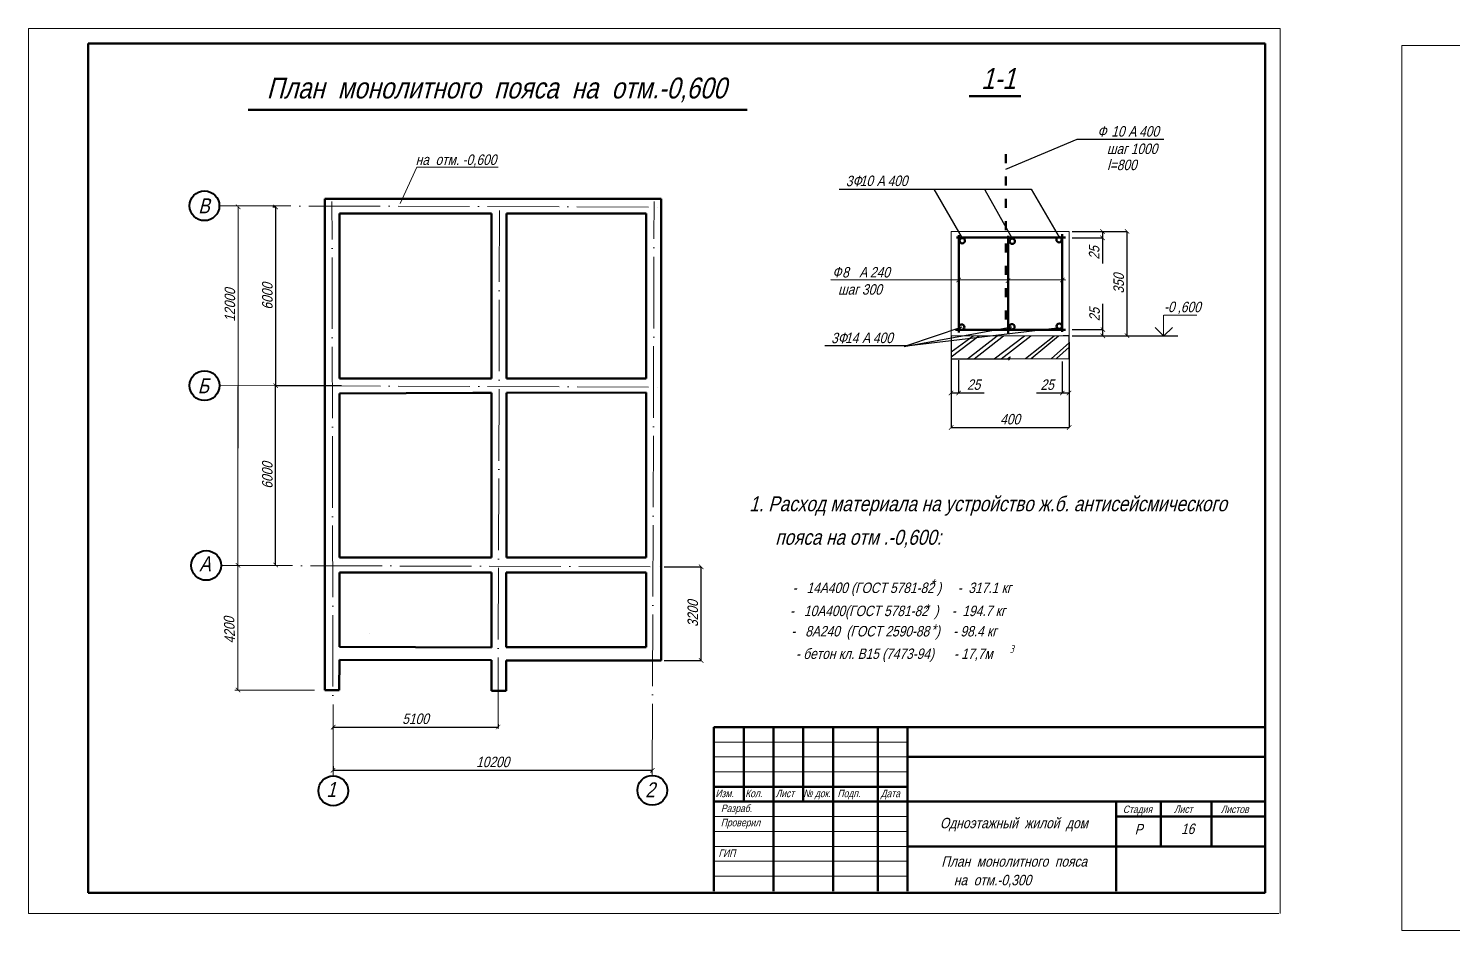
# Model space of a CAD drawing. Header units: millimetres. Extents: x -1570823 to -1042875, y 1331607 to 1425447.
# Drawn here: x -1277796 to -1230011, y 1331868 to 1362135 of the extents above; entities that cross this region are included whole.
import ezdxf

# ---------------------------------------------------------------- set-up
doc = ezdxf.new("R2010")
doc.units = ezdxf.units.MM
doc.linetypes.add('ACAD_ISO03W100', pattern=[30, 12, -18])
doc.linetypes.add('ACAD_ISO04W100', pattern=[30, 24, -3, 0, -3])
for name, color, linetype, lineweight in [('оси', 170, 'ACAD_ISO04W100', 15), ('Пр', 7, 'Continuous', 60), ('проект', 7, 'Continuous', 50), ('Разм.', 7, 'Continuous', 15), ('размер', 7, 'Continuous', 15), ('тонкая', 7, 'Continuous', 15)]:
    doc.layers.add(name, color=color, linetype=linetype, lineweight=lineweight)
doc.layers.add('разм', color=7, linetype='Continuous')
doc.styles.get("Standard").update_dxf_attribs({"font": 'ARIALN.TTF', "oblique": 15, "height": 350})
doc.styles.add('гост', font='', dxfattribs={"oblique": 15, "height": 350})
doc.styles.get('гост').set_extended_font_data('GOST type A')
doc.dimstyles.new('100', dxfattribs={"dimtxt": 350, "dimasz": 150, "dimexe": 1.25, "dimexo": 100, "dimgap": 100, "dimtad": 1, "dimdec": 0, "dimrnd": 5, "dimtxsty": 'Standard', "dimblk": 'ARCHTICK', "dimcen": 250, "dimaunit": 1, "dimadec": 1, "dimazin": 0, "dimtfac": 1, "dimtdec": 0, "dimtmove": 0, "dimatfit": 3, "dimldrblk": 'NONE', "dimfxl": 1, "dimarcsym": 0})

# ---------------------------------------------------------------- blocks, each defined once
blk = doc.blocks.new('_ArchTick')
at = {"color": 0, "linetype": 'ByBlock', "lineweight": 0, "const_width": 0.15}
blk.add_lwpolyline([(-0.5, -0.5), (0.5, 0.5)], dxfattribs=at)
blk = doc.blocks.new('*D71')
at = {"layer": 'проект', "color": 0, "lineweight": -2, "ltscale": 25, "transparency": 16777216}
for p, q in [((-1269508, 1350146), (-1269501, 1350146)), ((-1269502, 1344129), (-1269502, 1350146)), ((-1269508, 1344129), (-1269501, 1344129))]:
    blk.add_line(p, q, dxfattribs=at)
at = {"layer": 'проект', "color": 0, "lineweight": -2, "ltscale": 25, "transparency": 16777216, "xscale": 150, "yscale": 150, "zscale": 150}
for p, rotation in [((-1269502, 1350146), 90), ((-1269502, 1344129), 270)]:
    blk.add_blockref('_ArchTick', p, dxfattribs=dict(at, rotation=rotation))
at = {"layer": 'проект', "color": 0, "lineweight": 5, "ltscale": 25, "transparency": 16777216, "insert": (-1269781, 1347138), "char_height": 350, "attachment_point": 5, "rotation": 90}
blk.add_mtext('6000', dxfattribs=at)
blk = doc.blocks.new('_None')
blk = doc.blocks.new('*D72')
at = {"layer": 'проект', "color": 0, "lineweight": -2, "ltscale": 25, "transparency": 16777216}
for p, q in [((-1269600, 1356146), (-1269501, 1356146)), ((-1269500, 1350146), (-1269500, 1356146)), ((-1267292, 1350146), (-1269501, 1350146))]:
    blk.add_line(p, q, dxfattribs=at)
at = {"layer": 'проект', "color": 0, "lineweight": -2, "ltscale": 25, "transparency": 16777216, "xscale": 150, "yscale": 150, "zscale": 150}
for p, rotation in [((-1269500, 1356146), 90), ((-1269500, 1350146), 270)]:
    blk.add_blockref('_ArchTick', p, dxfattribs=dict(at, rotation=rotation))
at = {"layer": 'проект', "color": 0, "lineweight": 5, "ltscale": 25, "transparency": 16777216, "insert": (-1269779, 1353146), "char_height": 350, "attachment_point": 5, "rotation": 90}
blk.add_mtext('6000', dxfattribs=at)
blk = doc.blocks.new('*D73')
at = {"layer": 'проект', "color": 0, "lineweight": -2, "ltscale": 25, "transparency": 16777216}
for p, q in [((-1269508, 1350146), (-1269501, 1350146)), ((-1269502, 1344129), (-1269502, 1350146)), ((-1269508, 1344129), (-1269501, 1344129))]:
    blk.add_line(p, q, dxfattribs=at)
at = {"layer": 'проект', "color": 0, "lineweight": -2, "ltscale": 25, "transparency": 16777216, "xscale": 150, "yscale": 150, "zscale": 150}
for p, rotation in [((-1269502, 1350146), 90), ((-1269502, 1344129), 270)]:
    blk.add_blockref('_ArchTick', p, dxfattribs=dict(at, rotation=rotation))
at = {"layer": 'проект', "color": 0, "lineweight": 5, "ltscale": 25, "transparency": 16777216, "insert": (-1269781, 1347138), "char_height": 350, "attachment_point": 5, "rotation": 90}
blk.add_mtext('6000', dxfattribs=at)
blk = doc.blocks.new('*D74')
at = {"layer": 'проект', "color": 0, "lineweight": -2, "ltscale": 25, "transparency": 16777216}
for p, q in [((-1269600, 1356146), (-1269501, 1356146)), ((-1269500, 1350146), (-1269500, 1356146)), ((-1267292, 1350146), (-1269501, 1350146))]:
    blk.add_line(p, q, dxfattribs=at)
at = {"layer": 'проект', "color": 0, "lineweight": -2, "ltscale": 25, "transparency": 16777216, "xscale": 150, "yscale": 150, "zscale": 150}
for p, rotation in [((-1269500, 1356146), 90), ((-1269500, 1350146), 270)]:
    blk.add_blockref('_ArchTick', p, dxfattribs=dict(at, rotation=rotation))
at = {"layer": 'проект', "color": 0, "lineweight": 5, "ltscale": 25, "transparency": 16777216, "insert": (-1269779, 1353146), "char_height": 350, "attachment_point": 5, "rotation": 90}
blk.add_mtext('6000', dxfattribs=at)
blk = doc.blocks.new('*D75')
at = {"layer": 'Разм.', "color": 0, "lineweight": -2, "ltscale": 25, "transparency": 16777216}
for p, q in [((-1267576, 1338692), (-1262040, 1338692)), ((-1267576, 1338608), (-1267576, 1338691)), ((-1262040, 1338792), (-1262040, 1338694))]:
    blk.add_line(p, q, dxfattribs=at)
at = {"layer": 'Разм.', "color": 0, "lineweight": -2, "ltscale": 25, "transparency": 16777216, "xscale": 150, "yscale": 150, "zscale": 150, "rotation": 180}
blk.add_blockref('_ArchTick', (-1267576, 1338692), dxfattribs=at)
at = {"layer": 'Разм.', "color": 0, "lineweight": -2, "ltscale": 25, "transparency": 16777216, "xscale": 150, "yscale": 150, "zscale": 150}
blk.add_blockref('_ArchTick', (-1262040, 1338692), dxfattribs=at)
at = {"layer": 'Разм.', "color": 0, "lineweight": 5, "ltscale": 25, "transparency": 16777216, "insert": (-1264808, 1338971), "char_height": 350, "attachment_point": 5}
blk.add_mtext('5100', dxfattribs=at)
blk = doc.blocks.new('*D76')
at = {"layer": 'Разм.', "color": 0, "lineweight": -2, "ltscale": 25, "transparency": 16777216}
for p, q in [((-1267574, 1337385), (-1267574, 1337242)), ((-1267574, 1337243), (-1256863, 1337243)), ((-1256863, 1337143), (-1256863, 1337242))]:
    blk.add_line(p, q, dxfattribs=at)
at = {"layer": 'Разм.', "color": 0, "lineweight": -2, "ltscale": 25, "transparency": 16777216, "xscale": 150, "yscale": 150, "zscale": 150, "rotation": 180}
blk.add_blockref('_ArchTick', (-1267574, 1337243), dxfattribs=at)
at = {"layer": 'Разм.', "color": 0, "lineweight": -2, "ltscale": 25, "transparency": 16777216, "xscale": 150, "yscale": 150, "zscale": 150}
blk.add_blockref('_ArchTick', (-1256863, 1337243), dxfattribs=at)
at = {"layer": 'Разм.', "color": 0, "lineweight": 5, "ltscale": 25, "transparency": 16777216, "insert": (-1262218, 1337522), "char_height": 350, "attachment_point": 5}
blk.add_mtext('10200', dxfattribs=at)
blk = doc.blocks.new('*D77')
at = {"layer": 'разм', "color": 0, "lineweight": -2, "ltscale": 25, "transparency": 16777216}
for p, q in [((-1256466, 1344071), (-1255223, 1344071)), ((-1255224, 1340930), (-1255224, 1344071)), ((-1256466, 1340930), (-1255223, 1340930))]:
    blk.add_line(p, q, dxfattribs=at)
at = {"layer": 'разм', "color": 0, "lineweight": -2, "ltscale": 25, "transparency": 16777216, "xscale": 150, "yscale": 150, "zscale": 150}
for p, rotation in [((-1255224, 1344071), 90), ((-1255224, 1340930), 270)]:
    blk.add_blockref('_ArchTick', p, dxfattribs=dict(at, rotation=rotation))
at = {"layer": 'разм', "color": 0, "ltscale": 25, "transparency": 16777216, "insert": (-1255503, 1342501), "char_height": 350, "attachment_point": 5, "rotation": 90}
blk.add_mtext('3200', dxfattribs=at)
blk = doc.blocks.new('*D78')
at = {"layer": 'разм', "color": 0, "lineweight": -2, "ltscale": 25, "transparency": 16777216}
for p, q in [((-1246835, 1350956), (-1246835, 1348743)), ((-1242876, 1350956), (-1242876, 1348743)), ((-1246835, 1348744), (-1242876, 1348744))]:
    blk.add_line(p, q, dxfattribs=at)
at = {"layer": 'разм', "color": 0, "lineweight": -2, "ltscale": 25, "transparency": 16777216, "xscale": 150, "yscale": 150, "zscale": 150, "rotation": 180}
blk.add_blockref('_ArchTick', (-1246835, 1348744), dxfattribs=at)
at = {"layer": 'разм', "color": 0, "lineweight": -2, "ltscale": 25, "transparency": 16777216, "xscale": 150, "yscale": 150, "zscale": 150}
blk.add_blockref('_ArchTick', (-1242876, 1348744), dxfattribs=at)
at = {"layer": 'разм', "color": 0, "ltscale": 25, "transparency": 16777216, "insert": (-1244856, 1349023), "char_height": 350, "attachment_point": 5}
blk.add_mtext('400', dxfattribs=at)
blk = doc.blocks.new('*D79')
at = {"layer": 'разм', "color": 0, "lineweight": -2, "ltscale": 25, "transparency": 16777216}
for p, q in [((-1246837, 1351595), (-1246837, 1349903)), ((-1246586, 1351002), (-1246586, 1349903)), ((-1246837, 1349904), (-1246586, 1349904)), ((-1246586, 1349904), (-1245723, 1349904))]:
    blk.add_line(p, q, dxfattribs=at)
at = {"layer": 'разм', "color": 0, "lineweight": -2, "ltscale": 25, "transparency": 16777216, "xscale": 150, "yscale": 150, "zscale": 150, "rotation": 180}
blk.add_blockref('_ArchTick', (-1246837, 1349904), dxfattribs=at)
at = {"layer": 'разм', "color": 0, "lineweight": -2, "ltscale": 25, "transparency": 16777216, "xscale": 150, "yscale": 150, "zscale": 150}
blk.add_blockref('_ArchTick', (-1246586, 1349904), dxfattribs=at)
at = {"layer": 'разм', "color": 0, "ltscale": 25, "transparency": 16777216, "insert": (-1246079, 1350183), "char_height": 350, "attachment_point": 5}
blk.add_mtext('25', dxfattribs=at)
blk = doc.blocks.new('*D80')
at = {"layer": 'разм', "color": 0, "lineweight": -2, "ltscale": 25, "transparency": 16777216}
for p, q in [((-1242878, 1351614), (-1242878, 1349901)), ((-1243108, 1350956), (-1243108, 1349901)), ((-1243108, 1349902), (-1243971, 1349902)), ((-1242878, 1349902), (-1243108, 1349902))]:
    blk.add_line(p, q, dxfattribs=at)
at = {"layer": 'разм', "color": 0, "lineweight": -2, "ltscale": 25, "transparency": 16777216, "xscale": 150, "yscale": 150, "zscale": 150, "rotation": 180}
blk.add_blockref('_ArchTick', (-1243108, 1349902), dxfattribs=at)
at = {"layer": 'разм', "color": 0, "lineweight": -2, "ltscale": 25, "transparency": 16777216, "xscale": 150, "yscale": 150, "zscale": 150}
blk.add_blockref('_ArchTick', (-1242878, 1349902), dxfattribs=at)
at = {"layer": 'разм', "color": 0, "ltscale": 25, "transparency": 16777216, "insert": (-1243614, 1350181), "char_height": 350, "attachment_point": 5}
blk.add_mtext('25', dxfattribs=at)
blk = doc.blocks.new('*D82')
at = {"layer": 'разм', "color": 0, "lineweight": -2, "ltscale": 25, "transparency": 16777216}
for p, q in [((-1242776, 1355325), (-1240932, 1355325)), ((-1240933, 1351825), (-1240933, 1355325)), ((-1242776, 1351825), (-1240932, 1351825))]:
    blk.add_line(p, q, dxfattribs=at)
at = {"layer": 'разм', "color": 0, "lineweight": -2, "ltscale": 25, "transparency": 16777216, "xscale": 150, "yscale": 150, "zscale": 150}
for p, rotation in [((-1240933, 1355325), 90), ((-1240933, 1351825), 270)]:
    blk.add_blockref('_ArchTick', p, dxfattribs=dict(at, rotation=rotation))
at = {"layer": 'разм', "color": 0, "ltscale": 25, "transparency": 16777216, "insert": (-1241211, 1353575), "char_height": 350, "attachment_point": 5, "rotation": 90}
blk.add_mtext('350', dxfattribs=at)
blk = doc.blocks.new('*D81')
at = {"layer": 'разм', "color": 0, "lineweight": -2, "ltscale": 25, "transparency": 16777216}
for p, q in [((-1241744, 1352031), (-1241744, 1352895)), ((-1242776, 1352031), (-1241742, 1352031)), ((-1241744, 1351825), (-1241744, 1352031)), ((-1242776, 1351825), (-1241742, 1351825))]:
    blk.add_line(p, q, dxfattribs=at)
at = {"layer": 'разм', "color": 0, "lineweight": -2, "ltscale": 25, "transparency": 16777216, "xscale": 150, "yscale": 150, "zscale": 150}
for p, rotation in [((-1241744, 1352031), 90), ((-1241744, 1351825), 270)]:
    blk.add_blockref('_ArchTick', p, dxfattribs=dict(at, rotation=rotation))
at = {"layer": 'разм', "color": 0, "ltscale": 25, "transparency": 16777216, "insert": (-1242022, 1352538), "char_height": 350, "attachment_point": 5, "rotation": 90}
blk.add_mtext('25', dxfattribs=at)
blk = doc.blocks.new('*D83')
at = {"layer": 'разм', "color": 0, "lineweight": -2, "ltscale": 25, "transparency": 16777216}
for p, q in [((-1242776, 1355325), (-1241754, 1355325)), ((-1241755, 1355325), (-1241755, 1355112)), ((-1242776, 1355112), (-1241754, 1355112)), ((-1241755, 1355112), (-1241755, 1354249))]:
    blk.add_line(p, q, dxfattribs=at)
at = {"layer": 'разм', "color": 0, "lineweight": -2, "ltscale": 25, "transparency": 16777216, "xscale": 150, "yscale": 150, "zscale": 150}
for p, rotation in [((-1241755, 1355325), 90), ((-1241755, 1355112), 270)]:
    blk.add_blockref('_ArchTick', p, dxfattribs=dict(at, rotation=rotation))
at = {"layer": 'разм', "color": 0, "ltscale": 25, "transparency": 16777216, "insert": (-1242034, 1354606), "char_height": 350, "attachment_point": 5, "rotation": 90}
blk.add_mtext('25', dxfattribs=at)

msp = doc.modelspace()

# ---------------------------------------------------------------- linework, layer by layer
at = {"lineweight": 0}
for p, q in [((-1254796.4, 1338192.5), (-1248296.4, 1338192.5)), ((-1254796.4, 1338192.5), (-1248296.4, 1338192.5)), ((-1254796.4, 1337692.5), (-1248296.4, 1337692.5)), ((-1254796.4, 1337692.5), (-1248296.4, 1337692.5)), ((-1254796.4, 1337192.5), (-1248296.4, 1337192.5)), ((-1254796.4, 1337192.5), (-1248296.4, 1337192.5)), ((-1254796.4, 1335692.5), (-1248296.4, 1335692.5)), ((-1254796.4, 1335692.5), (-1248296.4, 1335692.5)), ((-1254796.4, 1335192.5), (-1248296.4, 1335192.5)), ((-1254796.4, 1335192.5), (-1248296.4, 1335192.5)), ((-1254796.4, 1334692.5), (-1248296.4, 1334692.5)), ((-1254796.4, 1334692.5), (-1248296.4, 1334692.5)), ((-1254796.4, 1334192.5), (-1248296.4, 1334192.5)), ((-1254796.4, 1334192.5), (-1248296.4, 1334192.5)), ((-1254796.4, 1333692.5), (-1248296.4, 1333692.5)), ((-1254796.4, 1333692.5), (-1248296.4, 1333692.5))]:
    msp.add_line(p, q, dxfattribs=at)
at = {"lineweight": 15}
for p, q in [((-1252312, 1332435.1), (-1277796.4, 1332435.1)), ((-1252312, 1332435.1), (-1277796.4, 1332435.1)), ((-1206227.9, 1331867.8), (-1231712.2, 1331867.8)), ((-1206227.9, 1331867.8), (-1231712.2, 1331867.8))]:
    msp.add_line(p, q, dxfattribs=at)
at = {"layer": 'оси', "lineweight": 15, "ltscale": 100}
for p, q in [((-1271392.6, 1356187), (-1256484.1, 1356139.5)), ((-1271392.6, 1356187), (-1256484.1, 1356139.5)), ((-1267572.7, 1337053.9), (-1267612.3, 1356324.1)), ((-1262040.6, 1338632.3), (-1261989.2, 1356324.1)), ((-1256863.8, 1337071.7), (-1256803.2, 1356324.1)), ((-1271389.6, 1350150.6), (-1256481.1, 1350103.1)), ((-1271333.4, 1344118.1), (-1256424.9, 1344070.6))]:
    msp.add_line(p, q, dxfattribs=at)
at = {"layer": 'Пр', "lineweight": 40}
for centre in [(-1271892.6, 1356187), (-1271892.6, 1356187), (-1271889.6, 1350150.6), (-1271889.6, 1350150.6), (-1271833.4, 1344118.1), (-1271833.4, 1344118.1), (-1267567.9, 1336553.9), (-1267567.9, 1336553.9), (-1256863.8, 1336571.7), (-1256863.8, 1336571.7)]:
    msp.add_circle(centre, 500, dxfattribs=at)
at = {"layer": 'проект'}
for p, q in [((-1275796.4, 1333135.1), (-1275796.4, 1361635.1)), ((-1236296.4, 1361635.1), (-1275796.4, 1361635.1)), ((-1275796.4, 1333135.1), (-1275796.4, 1361635.1)), ((-1236296.4, 1361635.1), (-1275796.4, 1361635.1)), ((-1236296.4, 1361635.1), (-1236296.4, 1333135.1)), ((-1236296.4, 1361635.1), (-1236296.4, 1333135.1)), ((-1254796.4, 1338692.5), (-1236296.4, 1338692.5)), ((-1254796.4, 1333192.5), (-1254796.4, 1338692.5)), ((-1254796.4, 1338692.5), (-1236296.4, 1338692.5)), ((-1254796.4, 1333192.5), (-1254796.4, 1338692.5)), ((-1253796.4, 1336192.5), (-1253796.4, 1338692.5)), ((-1253796.4, 1336192.5), (-1253796.4, 1338692.5)), ((-1252796.4, 1333192.5), (-1252796.4, 1338692.5)), ((-1252796.4, 1333192.5), (-1252796.4, 1338692.5)), ((-1251796.4, 1336192.5), (-1251796.4, 1338692.5)), ((-1251796.4, 1336192.5), (-1251796.4, 1338692.5)), ((-1250796.4, 1333192.5), (-1250796.4, 1338692.5)), ((-1250796.4, 1333192.5), (-1250796.4, 1338692.5)), ((-1249296.4, 1333192.5), (-1249296.4, 1338692.5)), ((-1249296.4, 1333192.5), (-1249296.4, 1338692.5)), ((-1248296.4, 1333192.5), (-1248296.4, 1338692.5)), ((-1248296.4, 1333192.5), (-1248296.4, 1338692.5)), ((-1248296.4, 1337692.5), (-1236296.4, 1337692.5)), ((-1248296.4, 1337692.5), (-1236296.4, 1337692.5)), ((-1254796.4, 1336692.5), (-1248296.4, 1336692.5)), ((-1254796.4, 1336692.5), (-1248296.4, 1336692.5)), ((-1254796.4, 1336192.5), (-1248296.4, 1336192.5)), ((-1254796.4, 1336192.5), (-1248296.4, 1336192.5)), ((-1248296.4, 1336192.5), (-1236296.4, 1336192.5)), ((-1248296.4, 1336192.5), (-1236296.4, 1336192.5)), ((-1241296.4, 1333192.5), (-1241296.4, 1336192.5)), ((-1241296.4, 1333192.5), (-1241296.4, 1336192.5)), ((-1239796.4, 1334692.5), (-1239796.4, 1336192.5)), ((-1239796.4, 1334692.5), (-1239796.4, 1336192.5)), ((-1238096.4, 1334692.5), (-1238096.4, 1336192.5)), ((-1238096.4, 1334692.5), (-1238096.4, 1336192.5)), ((-1241296.4, 1335692.5), (-1236296.4, 1335692.5)), ((-1241296.4, 1335692.5), (-1236296.4, 1335692.5)), ((-1248296.4, 1334692.5), (-1236296.4, 1334692.5)), ((-1248296.4, 1334692.5), (-1236296.4, 1334692.5)), ((-1236296.4, 1333135.1), (-1275796.4, 1333135.1)), ((-1236296.4, 1333135.1), (-1275796.4, 1333135.1))]:
    msp.add_line(p, q, dxfattribs=at)
at = {"layer": 'проект', "ltscale": 25}
for p, q in [((-1246232.8, 1359865.6), (-1244499.8, 1359865.6)), ((-1270419.6, 1359400.3), (-1253680.7, 1359400.3)), ((-1264678.4, 1359400.3), (-1259117.4, 1359400.3)), ((-1267854.2, 1356424.1), (-1261757, 1356424)), ((-1267854.2, 1356424.1), (-1267853.9, 1339930.1)), ((-1256566, 1356424), (-1256566, 1340930.4)), ((-1267354.6, 1355924.2), (-1267355.3, 1350393.6)), ((-1267354.6, 1355924.2), (-1262260.2, 1355924.2)), ((-1267354.6, 1355924.2), (-1262260.2, 1355924.2)), ((-1262260.7, 1350393), (-1262260.2, 1355924.2)), ((-1261757, 1355924.2), (-1257066, 1355924.1)), ((-1261757, 1355924.2), (-1257066, 1355924.1)), ((-1261756.1, 1350393.2), (-1261756.9, 1355924.2)), ((-1257066, 1355924.1), (-1257066, 1350393.2)), ((-1246581.3, 1355202.2), (-1246581.3, 1351930.6)), ((-1243105.4, 1355231.7), (-1243105.4, 1351960.1)), ((-1246652.5, 1355126.6), (-1243001.3, 1355126.6)), ((-1244925.3, 1355179.2), (-1244925.3, 1351907.6)), ((-1246686.8, 1352026.1), (-1243000.9, 1352026.1)), ((-1267355.3, 1350438.6), (-1267350.9, 1350438.6)), ((-1267355.3, 1350393.6), (-1262886.2, 1350393.2)), ((-1262886.2, 1350393.2), (-1262260.7, 1350393)), ((-1261757, 1350393.2), (-1257066, 1350393.2)), ((-1267355.5, 1349888.8), (-1267356.2, 1344383.6)), ((-1267355.4, 1349888.8), (-1262885.1, 1349911)), ((-1262885.1, 1349911), (-1262258.9, 1349912.2)), ((-1262259.2, 1344383.6), (-1262258.9, 1349912.3)), ((-1261756.4, 1344383.6), (-1261756.2, 1349913.2)), ((-1261756.2, 1349913.2), (-1257067, 1349922.4)), ((-1257067, 1349922.4), (-1257066.9, 1344383.6)), ((-1267356.2, 1344383.6), (-1262259.2, 1344382.6)), ((-1261756.4, 1344383.6), (-1257066.9, 1344383.6)), ((-1267355.5, 1343883.6), (-1267363.7, 1341382.7)), ((-1267355.5, 1343881.9), (-1262260.3, 1343882.9)), ((-1262260.3, 1343883.6), (-1262256.4, 1341366.1)), ((-1261766, 1343883.6), (-1257069.9, 1343883.6)), ((-1261766, 1343883.6), (-1261766, 1341380.3)), ((-1257069.9, 1343883.6), (-1257069.9, 1341380.4)), ((-1257069.9, 1341380.4), (-1261766, 1341380.3)), ((-1267365.1, 1340951.2), (-1267368.4, 1339930.1)), ((-1262255.7, 1340934.6), (-1262254.1, 1339907.3)), ((-1256566, 1340930.4), (-1261766, 1340930.3)), ((-1261766, 1340930.3), (-1261766, 1339909.9)), ((-1267853.9, 1339930.1), (-1267368.4, 1339930.1)), ((-1262254.1, 1339907.3), (-1261766, 1339907.3))]:
    msp.add_line(p, q, dxfattribs=at)
at = {"layer": 'проект', "linetype": 'ACAD_ISO03W100', "ltscale": 25}
msp.add_line((-1245000.8, 1357917.4), (-1245000.8, 1352143.1), dxfattribs=at)
at = {"layer": 'проект', "lineweight": 5, "ltscale": 50}
for p, q in [((-1265326.5, 1356262), (-1264765.9, 1357482.7)), ((-1264765.9, 1357482.7), (-1262033.2, 1357484.4))]:
    msp.add_line(p, q, dxfattribs=at)
at = {"layer": 'проект', "lineweight": 5, "ltscale": 25}
for p, q in [((-1270765.8, 1344118.4), (-1270756.6, 1356149.9)), ((-1270765.8, 1339936.3), (-1270756.6, 1356149.9)), ((-1266794.5, 1355924.2), (-1266695.9, 1355924.2)), ((-1266794.5, 1355924.2), (-1266695.9, 1355924.2))]:
    msp.add_line(p, q, dxfattribs=at)
at = {"layer": 'проект', "ltscale": 50}
for p, q in [((-1261757, 1356424), (-1256566, 1356424)), ((-1262256.4, 1341366.1), (-1267363.7, 1341382.7)), ((-1262255.7, 1340934.6), (-1267363, 1340951.2))]:
    msp.add_line(p, q, dxfattribs=at)
at = {"layer": 'проект', "ltscale": 25}
for centre in [(-1246462.8, 1355014.5), (-1244786.1, 1354996.1), (-1243212.9, 1355046.3), (-1246481.9, 1352116.1), (-1244797.2, 1352125.1), (-1243204.6, 1352145.6)]:
    msp.add_circle(centre, 90, dxfattribs=at)
at = {"layer": 'разм', "ltscale": 25}
for p, q in [((-1245000.8, 1357409.7), (-1242605.1, 1358422.2)), ((-1242605.1, 1358422.2), (-1239699, 1358422.2)), ((-1250593.2, 1356740.1), (-1244150.8, 1356740.1)), ((-1247418.6, 1356740.1), (-1246463.7, 1355104.5)), ((-1245704.2, 1356717.2), (-1244786.1, 1355086.1)), ((-1244150.8, 1356740.1), (-1243212.9, 1355136.3)), ((-1242994.7, 1353694.3), (-1250868.3, 1353701.2)), ((-1248415.1, 1351465.5), (-1244797.2, 1352125.1)), ((-1246481.9, 1352116.1), (-1248333.7, 1351488.5)), ((-1248333.7, 1351488.5), (-1243276.8, 1352091.8)), ((-1248333.7, 1351488.5), (-1251068.8, 1351488.5)), ((-1246835.5, 1351825.2), (-1246835.5, 1351055.5)), ((-1246835.5, 1351286.2), (-1246095.2, 1351825.2)), ((-1246835.5, 1351112.2), (-1245902.7, 1351825.2)), ((-1246287.2, 1351055.5), (-1245296.3, 1351825.2)), ((-1246063, 1351055.5), (-1245074.5, 1351825.2)), ((-1245390.4, 1351055.5), (-1244371.7, 1351825.2)), ((-1245151.4, 1351055.5), (-1244165.3, 1351825.2)), ((-1244339, 1351058.3), (-1243382.1, 1351825.2)), ((-1244148.1, 1351057.9), (-1243234.3, 1351825.2)), ((-1243463.7, 1351056.6), (-1242878.4, 1351582.6)), ((-1243295.7, 1351056.3), (-1242878.4, 1351440.4)), ((-1242876.2, 1351825.2), (-1243073.6, 1351825.2)), ((-1242878.4, 1351055.5), (-1242878.4, 1351825.2)), ((-1240932.8, 1351825.2), (-1239232.8, 1351825.2)), ((-1246835.5, 1351055.5), (-1244948.9, 1351055.5)), ((-1244948.9, 1351055.5), (-1244857.7, 1351119.8)), ((-1244857.7, 1351119.8), (-1244907.6, 1351005.2)), ((-1244907.6, 1351005.2), (-1244852.4, 1351059.2)), ((-1244852.4, 1351059.2), (-1242878.4, 1351055.5)), ((-1243073.6, 1349899.6), (-1243073.6, 1349899.6))]:
    msp.add_line(p, q, dxfattribs=at)
at = {"layer": 'разм', "lineweight": 5, "ltscale": 25}
for p, q in [((-1267355.5, 1343783.6), (-1267355.5, 1341833.6)), ((-1266355.5, 1341834.8), (-1266355.5, 1341834.8))]:
    msp.add_line(p, q, dxfattribs=at)
at = {"layer": 'Разм.', "lineweight": 5, "ltscale": 25}
for p, q in [((-1246835.5, 1355325.2), (-1242876.2, 1355325.2)), ((-1246835.5, 1351825.2), (-1246835.5, 1355325.2)), ((-1242876.2, 1355325.2), (-1242876.2, 1351825.2)), ((-1242876.2, 1351825.2), (-1246835.5, 1351825.2)), ((-1257066.9, 1346820.5), (-1257066.9, 1346721.8)), ((-1268203.3, 1339936.3), (-1270868.2, 1339936.3))]:
    msp.add_line(p, q, dxfattribs=at)
at = {"layer": 'Разм.'}
for p, q in [((-1239705, 1352520), (-1239705, 1351821.7)), ((-1239703.9, 1352520), (-1238590.9, 1352520))]:
    msp.add_line(p, q, dxfattribs=at)
at = {"layer": 'Разм.', "lineweight": 30}
for p, q in [((-1239707.3, 1351825.2), (-1239992.1, 1352106)), ((-1239701.6, 1351825.1), (-1239411.4, 1352100.4))]:
    msp.add_line(p, q, dxfattribs=at)
at = {"layer": 'размер'}
for p, q in [((-1277796.4, 1332435.1), (-1277796.4, 1362135.1)), ((-1235796.4, 1362135.1), (-1277796.4, 1362135.1)), ((-1277796.4, 1332435.1), (-1277796.4, 1362135.1)), ((-1235796.4, 1362135.1), (-1277796.4, 1362135.1)), ((-1235796.4, 1362135.1), (-1235796.4, 1332435.1)), ((-1235796.4, 1362135.1), (-1235796.4, 1332435.1)), ((-1277796.4, 1332635.1), (-1277796.4, 1361856.5)), ((-1277796.4, 1332635.1), (-1277796.4, 1361856.5)), ((-1231712.2, 1331867.8), (-1231712.2, 1361567.8)), ((-1189712.2, 1361567.8), (-1231712.2, 1361567.8)), ((-1231712.2, 1331867.8), (-1231712.2, 1361567.8)), ((-1189712.2, 1361567.8), (-1231712.2, 1361567.8)), ((-1231712.2, 1332067.8), (-1231712.2, 1361289.2)), ((-1231712.2, 1332067.8), (-1231712.2, 1361289.2)), ((-1235837, 1332435.1), (-1277796.4, 1332435.1)), ((-1235837, 1332435.1), (-1277796.4, 1332435.1)), ((-1189752.8, 1331867.8), (-1231712.2, 1331867.8)), ((-1189752.8, 1331867.8), (-1231712.2, 1331867.8))]:
    msp.add_line(p, q, dxfattribs=at)

# ---------------------------------------------------------------- block references
at = {"layer": 'проект', "lineweight": 5, "ltscale": 25, "xscale": 150.0000000000025, "yscale": 150.0000000000025, "zscale": 150.0000000000025}
for p, rotation in [((-1270756.6, 1356149.9), 89.95616288992248), ((-1270756.6, 1356149.9), 89.95616288992248), ((-1270765.8, 1344118.4), 269.9561628899225), ((-1270765.8, 1344118.4), 269.9561628899225), ((-1270766.3, 1339942.2), 269.9561628899225)]:
    msp.add_blockref('_ArchTick', p, dxfattribs=dict(at, rotation=rotation))
at = {"layer": 'разм', "lineweight": 5, "ltscale": 25, "xscale": 150, "yscale": 150, "zscale": 150, "rotation": 180}
for p in [(-1246581.3, 1353695.6), (-1244925.3, 1353672.6), (-1243105.4, 1353695.6)]:
    msp.add_blockref('_ArchTick', p, dxfattribs=at)

# ---------------------------------------------------------------- texts
at = {"oblique": 15}
for s, p in [('Изм.', (-1254745.5, 1336342.8)), ('Изм.', (-1254745.5, 1336342.8)), ('Кол.', (-1253745.5, 1336342.8)), ('Кол.', (-1253745.5, 1336342.8)), ('Лист', (-1252724.1, 1336342.8)), ('Лист', (-1252724.1, 1336342.8)), ('№ док.', (-1251795.8, 1336342.8)), ('№ док.', (-1251795.8, 1336342.8)), ('Подп.', (-1250649.9, 1336342.8)), ('Подп.', (-1250649.9, 1336342.8)), ('Дата', (-1249196.4, 1336342.8)), ('Дата', (-1249196.4, 1336342.8)), ('Разраб.', (-1254560.7, 1335842.8)), ('Разраб.', (-1254560.7, 1335842.8)), ('Стадия', (-1241072.3, 1335809.6)), ('Стадия', (-1241072.3, 1335809.6)), ('Лист', (-1239355.2, 1335814.4)), ('Лист', (-1239355.2, 1335814.4)), ('Листов', (-1237786.9, 1335809.6)), ('Листов', (-1237786.9, 1335809.6))]:
    msp.add_text(s, height=250, dxfattribs=at).set_placement(p)
at = {"lineweight": 70, "oblique": 15}
msp.add_text('Проверил', height=250, dxfattribs=at).set_placement((-1254565.1, 1335366.1))
msp.add_text('Проверил', height=250, dxfattribs=at).set_placement((-1254565.1, 1335366.1))
at = {"layer": 'Пр', "lineweight": 15, "oblique": 15}
for s, p in [('В', (-1272100.3, 1355932.5)), ('В', (-1272100.3, 1355932.5)), ('Б', (-1272116.7, 1349894.5)), ('Б', (-1272116.7, 1349894.5)), ('А', (-1272066.7, 1343921.5)), ('А', (-1272066.7, 1343921.5)), ('1', (-1267796.9, 1336352.5)), ('1', (-1267796.9, 1336352.5)), ('2', (-1257097.1, 1336338.9)), ('2', (-1257097.1, 1336338.9))]:
    msp.add_text(s, height=500, dxfattribs=at).set_placement(p)
at = {"layer": 'проект', "ltscale": 25, "oblique": 15}
for s, height, p in [('План  монолитного  пояса  на  отм.-0,600', 700, (-1269804.3, 1359787.5)), ('План  монолитного  пояса ', 350, (-1247165.6, 1334009.7)), (' на  отм.-0,300', 350, (-1246856.9, 1333384.9))]:
    msp.add_text(s, height=height, dxfattribs=at).set_placement(p)
at = {"layer": 'проект', "ltscale": 50, "oblique": 15}
for s, p in [('на  отм. -0,600', (-1264804.8, 1357556.8)), ('-0', (-1239691.7, 1352619.3)), (',600', (-1239239.2, 1352614.9))]:
    msp.add_text(s, height=350, dxfattribs=at).set_placement(p)
at = {"layer": 'проект', "lineweight": 5, "ltscale": 50, "oblique": 15}
for p in [(-1247549, 1343307.8), (-1247760.7, 1342477), (-1247508.5, 1341786.1)]:
    msp.add_text('*', height=350, dxfattribs=at).set_placement(p)
at = {"layer": 'проект', "lineweight": 5, "ltscale": 25, "oblique": 15}
msp.add_text('16', height=350, dxfattribs=at).set_placement((-1239120, 1335105))
at = {"layer": 'проект', "lineweight": 5, "ltscale": 25, "insert": (-1271036.2, 1352854.1), "char_height": 350, "attachment_point": 5, "rotation": 89.95616}
msp.add_mtext('12000', dxfattribs=at)
msp.add_mtext('12000', dxfattribs=at)
at = {"layer": 'разм', "ltscale": 25, "oblique": 15}
for s, height, p in [('1-1', 700, (-1245829.4, 1360107.4)), ('Ф', 350, (-1241927.7, 1358502.5)), ('шаг 1000', 350, (-1241609.6, 1357922.8)), ('l=800', 350, (-1241600.6, 1357383.6)), ('3Ф', 350, (-1250368.4, 1356843.6)), ('Ф', 350, (-1250820.5, 1353784.5)), ('шаг 300', 350, (-1250629.4, 1353203.2)), ('3Ф', 350, (-1250860.7, 1351574.2))]:
    msp.add_text(s, height=height, dxfattribs=at).set_placement(p)
at = {"layer": 'Разм.', "lineweight": 5, "ltscale": 25, "oblique": 15}
msp.add_text('4200', height=350, rotation=92.31017, dxfattribs=at).set_placement((-1270859.3, 1341502.7))
at = {"layer": 'размер', "oblique": 15}
for s, height, p in [(' 10', 350, (-1241573, 1358507.8)), ('А', 350, (-1240890.8, 1358507.8)), ('400', 350, (-1240528.2, 1358507.8)), (' 10', 350, (-1250013.8, 1356848.9)), ('А', 350, (-1249331.5, 1356848.9)), ('400', 350, (-1248968.9, 1356848.9)), (' 8', 350, (-1250605.1, 1353780.1)), ('А', 350, (-1249922.9, 1353780.1)), ('240', 350, (-1249560.3, 1353780.1)), (' 14', 350, (-1250506.1, 1351579.5)), ('А', 350, (-1249823.8, 1351579.5)), ('400', 350, (-1249461.2, 1351579.5)), ('1. Расход материала на устройство ж.б. антисейсмического', 500, (-1253612.1, 1345935.9)), ('пояса на отм .-0,600:', 500, (-1252739.5, 1344812.3)), ('-   14А400 (ГОСТ 5781-82 )     -  317.1 кг', 350, (-1252154, 1343192.4)), ('-   10А400(ГОСТ 5781-82  )    -  194.7 кг', 350, (-1252244, 1342418.4)), ('-   8А240  (ГОСТ 2590-88  )    - 98.4 кг', 350, (-1252198.2, 1341736.1)), ('- бетон кл. В15 (7473-94)      - 17,7м', 350, (-1252043.2, 1340980.4)), ('Одноэтажный  жилой  дом', 350, (-1247210.5, 1335298.4)), ('Одноэтажный  жилой  дом', 350, (-1247210.5, 1335298.4)), ('.', 350, (-1242513.6, 1335292)), ('.', 350, (-1242513.6, 1335292)), ('Р', 350, (-1240675.9, 1335092.4)), ('Р', 350, (-1240675.9, 1335092.4)), ('ГИП', 250, (-1254641.1, 1334339.9)), ('ГИП', 250, (-1254641.1, 1334339.9))]:
    msp.add_text(s, height=height, dxfattribs=at).set_placement(p)
at = {"layer": 'тонкая', "style": 'гост', "oblique": 15}
msp.add_text('3', height=250, dxfattribs=at).set_placement((-1244868.8, 1341188.6))

# ---------------------------------------------------------------- dimensions: what is measured, and where the dimension line sits
at = {"layer": 'проект', "lineweight": 5, "ltscale": 25}
for picture in ['*D72', '*D74']:
    dim = msp.add_linear_dim(base=(-1269499.9, 1356146.1), p1=(-1267191.6, 1350146.1), p2=(-1269499.9, 1356146.1), angle=270, dimstyle='100', override={"dimtmove": 1}, dxfattribs=at)
    dim.commit()
    dim.dimension.update_dxf_attribs({"geometry": picture, "text_midpoint": (-1269778.6, 1353146.1)})
for picture in ['*D71', '*D73']:
    dim = msp.add_aligned_dim(p1=(-1269608.3, 1344129.1), p2=(-1269608.3, 1350146.1), distance=-105.9, text='6000', dimstyle='100', dxfattribs=at)
    dim.commit()
    dim.dimension.update_dxf_attribs({"geometry": picture, "text_midpoint": (-1269781.1, 1347137.6)})
at = {"layer": 'разм', "ltscale": 25}
for p1, p2, distance, text, picture, middle in [((-1242876.2, 1351825.2), (-1242876.2, 1355325.2), -1943.5, '350', '*D82', (-1241211.5, 1353575.2)), ((-1242876.2, 1355325.2), (-1242876.2, 1355112.4), 1121.3, '25', '*D83', (-1242033.7, 1354605.5)), ((-1242876.2, 1351825.2), (-1242876.2, 1352031.1), -1132.5, '25', '*D81', (-1242022.4, 1352538)), ((-1256566, 1340930.4), (-1256566, 1344071.1), -1342, '3200', '*D77', (-1255502.7, 1342500.7))]:
    dim = msp.add_aligned_dim(p1=p1, p2=p2, distance=distance, text=text, dimstyle='100', dxfattribs=at)
    dim.commit()
    dim.dimension.update_dxf_attribs({"geometry": picture, "text_midpoint": middle})
for base, p1, p2, text, picture, middle in [((-1246586.4, 1349903.9), (-1246836.7, 1351695.5), (-1246586.4, 1351101.8), '25', '*D79', (-1246079.5, 1350182.6)), ((-1243107.5, 1349901.9), (-1242878.4, 1351714.3), (-1243107.5, 1351055.5), '25', '*D80', (-1243614.4, 1350180.6)), ((-1242876.2, 1348743.9), (-1246835.5, 1351055.5), (-1242876.2, 1351055.5), '400', '*D78', (-1244855.9, 1349022.6))]:
    dim = msp.add_linear_dim(base=base, p1=p1, p2=p2, text=text, dimstyle='100', dxfattribs=at)
    dim.commit()
    dim.dimension.update_dxf_attribs({"geometry": picture, "text_midpoint": middle})
at = {"layer": 'Разм.', "lineweight": 5, "ltscale": 25}
for base, p1, p2, text, picture, middle in [((-1262040.2, 1338692.4), (-1267576.1, 1338708.5), (-1262040.2, 1338692.4), '5100', '*D75', (-1264808.2, 1338971.1)), ((-1256863.3, 1337243), (-1267573.6, 1337485.3), (-1256863.3, 1337243), '10200', '*D76', (-1262218.4, 1337521.7))]:
    dim = msp.add_linear_dim(base=base, p1=p1, p2=p2, text=text, dimstyle='100', dxfattribs=at)
    dim.commit()
    dim.dimension.update_dxf_attribs({"geometry": picture, "text_midpoint": middle})

doc.saveas('drawing.dxf')
